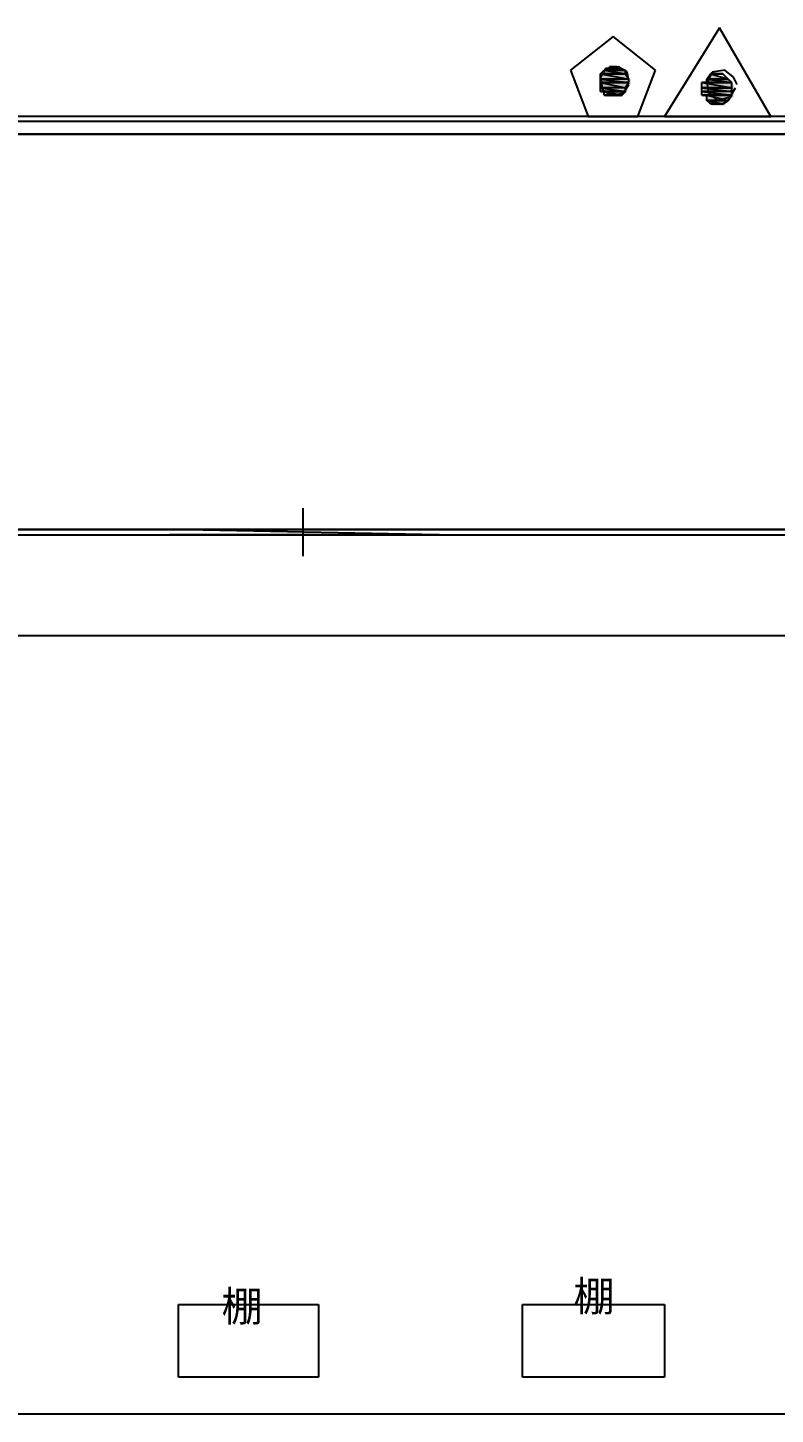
# Model space of a CAD drawing. Header units: millimetres. Extents: x 5 to 415, y 48 to 251.
# Drawn here: x 134.97 to 142.41, y 211.81 to 225.6 of the extents above; entities that cross this region are included whole.
import ezdxf

# ---------------------------------------------------------------- set-up
doc = ezdxf.new("R2010")
doc.units = ezdxf.units.MM
for name, color, linetype in [('H', 7, 'Continuous'), ('P', 7, 'Continuous'), ('T', 7, 'Continuous')]:
    doc.layers.add(name, color=color, linetype=linetype)

msp = doc.modelspace()

# ---------------------------------------------------------------- hatches: boundary and pattern name
at = {"layer": 'H', "linetype": 'Continuous'}
for points in [[(140.67, 225.125), (140.723, 225.178), (140.935, 225.178), (140.935, 225.125), (140.67, 225.125)], [(140.67, 225.09), (140.67, 225.125), (140.935, 225.125), (140.97, 225.09), (140.67, 225.09)], [(140.758, 225.178), (140.758, 225.213), (140.847, 225.213), (140.882, 225.178), (140.758, 225.178)], [(141.728, 225.09), (141.781, 225.125), (141.905, 225.125), (141.94, 225.09), (141.728, 225.09)], [(140.67, 225.037), (140.67, 225.09), (140.97, 225.09), (140.97, 225.037), (140.67, 225.037)], [(140.67, 225.002), (140.67, 225.037), (140.97, 225.037), (140.935, 225.002), (140.67, 225.002)], [(140.67, 224.966), (140.67, 225.002), (140.935, 225.002), (140.935, 224.966), (140.67, 224.966)], [(140.723, 224.913), (140.723, 224.966), (140.935, 224.966), (140.882, 224.913), (140.723, 224.913)], [(141.693, 225.002), (141.693, 225.037), (141.993, 225.037), (141.993, 225.002), (141.693, 225.002)], [(141.693, 224.966), (141.693, 225.002), (141.993, 225.002), (141.993, 224.966), (141.693, 224.966)], [(141.693, 224.913), (141.693, 224.966), (141.993, 224.966), (141.993, 224.913), (141.693, 224.913)], [(141.728, 225.037), (141.728, 225.09), (141.94, 225.09), (141.993, 225.037), (141.728, 225.037)], [(141.728, 224.878), (141.728, 224.913), (141.993, 224.913), (141.94, 224.878), (141.728, 224.878)], [(141.781, 224.825), (141.728, 224.878), (141.94, 224.878), (141.905, 224.825), (141.781, 224.825)]]:
    msp.add_hatch(color=256, dxfattribs=at).paths.add_polyline_path(points)

# ---------------------------------------------------------------- linework, layer by layer
at = {"layer": 'P'}
for points in [[(141.852, 225.601), (141.305, 224.719)], [(142.363, 224.719), (141.852, 225.601)], [(140.794, 225.513), (140.37, 225.178)], [(141.217, 225.178), (140.794, 225.513)], [(140.37, 225.178), (140.547, 224.719)], [(140.723, 225.196), (140.67, 225.108)], [(140.67, 225.143), (140.705, 225.178)], [(140.917, 225.143), (140.67, 225.143)], [(140.917, 225.143), (140.67, 225.143)], [(140.67, 225.143), (140.917, 225.143)], [(140.67, 225.143), (140.917, 225.143)], [(140.917, 225.143), (140.67, 225.143)], [(140.917, 225.143), (140.67, 225.143)], [(140.67, 225.143), (140.952, 225.09)], [(140.67, 225.143), (140.952, 225.09)], [(140.67, 225.09), (140.67, 225.143)], [(140.67, 225.108), (140.688, 224.984)], [(140.758, 225.178), (140.705, 225.178)], [(140.705, 225.178), (140.882, 225.178)], [(140.917, 225.178), (140.705, 225.178)], [(140.705, 225.178), (140.917, 225.178)], [(140.917, 225.178), (140.705, 225.178)], [(140.705, 225.178), (140.882, 225.178)], [(140.917, 225.178), (140.705, 225.178)], [(140.705, 225.178), (140.917, 225.143)], [(140.705, 225.178), (140.917, 225.143)], [(140.847, 225.213), (140.723, 225.196)], [(140.794, 225.213), (140.758, 225.213)], [(140.758, 225.213), (140.794, 225.213)], [(140.829, 225.213), (140.758, 225.213)], [(140.758, 225.213), (140.882, 225.178)], [(140.758, 225.213), (140.882, 225.178)], [(140.758, 225.178), (140.758, 225.213)], [(140.882, 225.178), (140.758, 225.178)], [(140.882, 225.178), (140.758, 225.178)], [(140.758, 225.178), (140.882, 225.178)], [(140.882, 225.178), (140.758, 225.178)], [(140.829, 225.213), (140.829, 225.213)], [(140.829, 225.213), (140.829, 225.213)], [(140.882, 225.178), (140.829, 225.213)], [(140.935, 225.16), (140.847, 225.213)], [(140.882, 225.178), (140.882, 225.178)], [(140.882, 225.178), (140.917, 225.178)], [(140.917, 225.143), (140.917, 225.178)], [(140.917, 225.143), (140.917, 225.143)], [(140.917, 225.143), (140.917, 225.143)], [(140.952, 225.09), (140.917, 225.143)], [(140.952, 225.072), (140.935, 225.16)], [(141.041, 224.719), (141.217, 225.178)], [(141.781, 225.16), (141.728, 225.055)], [(141.728, 225.09), (141.764, 225.143)], [(141.887, 225.143), (141.764, 225.143)], [(141.764, 225.143), (141.817, 225.143)], [(141.887, 225.143), (141.764, 225.143)], [(141.764, 225.143), (141.94, 225.09)], [(141.764, 225.143), (141.94, 225.09)], [(141.905, 225.178), (141.781, 225.16)], [(141.887, 225.143), (141.817, 225.143)], [(141.817, 225.143), (141.887, 225.143)], [(141.887, 225.143), (141.817, 225.143)], [(141.817, 225.143), (141.852, 225.143)], [(141.887, 225.143), (141.817, 225.143)], [(141.817, 225.143), (141.887, 225.143)], [(141.817, 225.143), (141.887, 225.143)], [(141.852, 225.143), (141.887, 225.143)], [(141.887, 225.143), (141.887, 225.143)], [(141.94, 225.09), (141.887, 225.143)], [(141.993, 225.108), (141.905, 225.178)], [(142.028, 225.037), (141.993, 225.108)], [(140.952, 225.09), (140.67, 225.09)], [(140.952, 225.09), (140.67, 225.09)], [(140.67, 225.09), (140.952, 225.055)], [(140.67, 225.09), (140.952, 225.055)], [(140.67, 225.055), (140.67, 225.09)], [(140.952, 225.055), (140.67, 225.055)], [(140.952, 225.055), (140.67, 225.055)], [(140.67, 225.055), (140.952, 225.055)], [(140.67, 225.055), (140.952, 225.055)], [(140.952, 225.055), (140.67, 225.055)], [(140.952, 225.055), (140.67, 225.055)], [(140.67, 225.055), (140.917, 225.002)], [(140.67, 225.055), (140.917, 225.002)], [(140.67, 225.002), (140.67, 225.055)], [(140.917, 225.002), (140.67, 225.002)], [(140.917, 225.002), (140.67, 225.002)], [(140.67, 225.002), (140.917, 224.966)], [(140.67, 225.002), (140.917, 224.966)], [(140.67, 224.966), (140.67, 225.002)], [(140.917, 224.966), (140.67, 224.966)], [(140.917, 224.966), (140.67, 224.966)], [(140.67, 224.966), (140.705, 224.966)], [(140.67, 224.966), (140.917, 224.966)], [(140.917, 224.966), (140.67, 224.966)], [(140.688, 224.984), (140.776, 224.931)], [(140.705, 224.966), (140.917, 224.966)], [(140.917, 224.966), (140.705, 224.966)], [(140.705, 224.966), (140.882, 224.931)], [(140.705, 224.966), (140.882, 224.931)], [(140.705, 224.931), (140.705, 224.966)], [(140.882, 224.931), (140.917, 224.966)], [(140.899, 224.949), (140.952, 225.037)], [(140.917, 225.002), (140.952, 225.055)], [(140.917, 224.966), (140.917, 225.002)], [(140.917, 224.966), (140.917, 224.966)], [(140.952, 225.055), (140.952, 225.09)], [(140.952, 225.055), (140.952, 225.055)], [(140.952, 225.055), (140.952, 225.055)], [(141.728, 225.055), (141.676, 225.055)], [(141.676, 225.055), (141.975, 225.055)], [(141.975, 225.055), (141.676, 225.055)], [(141.676, 225.055), (141.975, 225.002)], [(141.676, 225.055), (141.975, 225.002)], [(141.676, 225.002), (141.676, 225.055)], [(141.975, 225.002), (141.676, 225.002)], [(141.975, 225.002), (141.676, 225.002)], [(141.676, 225.002), (141.975, 225.002)], [(141.676, 225.002), (141.975, 225.002)], [(141.975, 225.002), (141.676, 225.002)], [(141.975, 225.002), (141.676, 225.002)], [(141.676, 225.002), (141.975, 224.966)], [(141.676, 225.002), (141.975, 224.966)], [(141.676, 224.966), (141.676, 225.002)], [(141.975, 224.966), (141.676, 224.966)], [(141.975, 224.966), (141.676, 224.966)], [(141.676, 224.966), (141.975, 224.931)], [(141.676, 224.966), (141.975, 224.931)], [(141.676, 224.931), (141.676, 224.966)], [(141.94, 225.09), (141.728, 225.09)], [(141.94, 225.09), (141.728, 225.09)], [(141.728, 225.09), (141.94, 225.09)], [(141.728, 225.09), (141.94, 225.09)], [(141.94, 225.09), (141.728, 225.09)], [(141.94, 225.09), (141.728, 225.09)], [(141.728, 225.09), (141.975, 225.055)], [(141.728, 225.09), (141.975, 225.055)], [(141.728, 225.055), (141.728, 225.09)], [(141.728, 225.055), (141.746, 224.949)], [(141.975, 225.055), (141.728, 225.055)], [(141.975, 225.055), (141.728, 225.055)], [(141.728, 225.055), (141.975, 225.055)], [(141.975, 225.055), (141.728, 225.055)], [(141.94, 225.09), (141.94, 225.09)], [(141.94, 225.09), (141.94, 225.09)], [(141.975, 225.055), (141.94, 225.09)], [(141.958, 224.913), (142.011, 225.002)], [(141.975, 225.055), (141.975, 225.055)], [(141.975, 225.002), (141.975, 225.055)], [(141.975, 225.002), (141.975, 225.002)], [(141.975, 225.002), (141.975, 225.002)], [(141.975, 224.966), (141.975, 225.002)], [(141.975, 224.931), (141.975, 224.966)], [(140.882, 224.931), (140.705, 224.931)], [(140.882, 224.931), (140.705, 224.931)], [(140.705, 224.931), (140.758, 224.931)], [(140.705, 224.931), (140.882, 224.931)], [(140.882, 224.931), (140.705, 224.931)], [(140.758, 224.931), (140.882, 224.931)], [(140.829, 224.931), (140.758, 224.931)], [(140.758, 224.931), (140.829, 224.931)], [(140.829, 224.931), (140.758, 224.931)], [(140.758, 224.931), (140.882, 224.931)], [(140.829, 224.931), (140.758, 224.931)], [(140.758, 224.931), (140.829, 224.931)], [(140.758, 224.931), (140.829, 224.931)], [(140.794, 224.931), (140.758, 224.931)], [(140.776, 224.931), (140.899, 224.949)], [(140.829, 224.931), (140.794, 224.931)], [(140.882, 224.931), (140.829, 224.931)], [(140.829, 224.931), (140.829, 224.931)], [(140.882, 224.931), (140.882, 224.931)], [(141.975, 224.931), (141.676, 224.931)], [(141.975, 224.931), (141.676, 224.931)], [(141.676, 224.931), (141.728, 224.931)], [(141.676, 224.931), (141.975, 224.931)], [(141.975, 224.931), (141.676, 224.931)], [(141.728, 224.931), (141.975, 224.931)], [(141.975, 224.931), (141.728, 224.931)], [(141.728, 224.931), (141.94, 224.878)], [(141.728, 224.931), (141.94, 224.878)], [(141.728, 224.878), (141.728, 224.931)], [(141.94, 224.878), (141.728, 224.878)], [(141.94, 224.878), (141.728, 224.878)], [(141.728, 224.878), (141.94, 224.878)], [(141.728, 224.878), (141.94, 224.878)], [(141.94, 224.878), (141.728, 224.878)], [(141.94, 224.878), (141.728, 224.878)], [(141.728, 224.878), (141.887, 224.843)], [(141.728, 224.878), (141.887, 224.843)], [(141.764, 224.843), (141.728, 224.878)], [(141.746, 224.949), (141.834, 224.878)], [(141.887, 224.843), (141.764, 224.843)], [(141.887, 224.843), (141.764, 224.843)], [(141.764, 224.843), (141.817, 224.843)], [(141.764, 224.843), (141.887, 224.843)], [(141.887, 224.843), (141.764, 224.843)], [(141.817, 224.843), (141.887, 224.843)], [(141.852, 224.843), (141.817, 224.843)], [(141.817, 224.843), (141.852, 224.843)], [(141.834, 224.878), (141.958, 224.913)], [(141.852, 224.843), (141.887, 224.843)], [(141.887, 224.843), (141.852, 224.843)], [(141.887, 224.843), (141.94, 224.878)], [(141.887, 224.843), (141.887, 224.843)], [(141.94, 224.878), (141.975, 224.931)], [(141.94, 224.878), (141.94, 224.878)], [(141.94, 224.878), (141.94, 224.878)], [(141.975, 224.931), (141.975, 224.931)], [(143.792, 224.719), (131.48, 224.719)], [(140.547, 224.719), (141.041, 224.719)], [(141.305, 224.719), (142.363, 224.719)], [(143.792, 224.667), (131.48, 224.667)], [(131.48, 224.543), (143.792, 224.543)], [(143.792, 224.543), (131.48, 224.543)], [(137.707, 220.821), (137.707, 220.345)], [(29.704, 220.61), (308.134, 220.61)], [(136.384, 220.61), (112.377, 220.61)], [(112.377, 220.557), (136.384, 220.557)], [(136.384, 220.61), (139.065, 220.61)], [(139.065, 220.61), (136.384, 220.61)], [(139.065, 220.557), (136.384, 220.61)], [(139.065, 220.557), (136.384, 220.557)], [(136.384, 220.557), (139.065, 220.557)], [(136.384, 220.557), (139.065, 220.557)], [(138.977, 220.61), (136.437, 220.61)], [(148.925, 220.61), (139.065, 220.61)], [(139.065, 220.557), (148.925, 220.557)], [(358.599, 219.551), (115.094, 219.551)], [(136.472, 212.178), (136.472, 212.901)], [(136.472, 212.901), (137.866, 212.901)], [(137.866, 212.901), (137.866, 212.178)], [(139.894, 212.178), (139.894, 212.901)], [(139.894, 212.901), (141.305, 212.901)], [(141.305, 212.901), (141.305, 212.178)], [(137.866, 212.178), (136.472, 212.178)], [(141.305, 212.178), (139.894, 212.178)], [(327.995, 211.808), (115.094, 211.808)]]:
    msp.add_lwpolyline(points, dxfattribs=at)

# ---------------------------------------------------------------- texts
at = {"layer": 'T', "char_height": 0.3, "attachment_point": 7}
for insert in [(140.4, 212.8), (136.9, 212.7)]:
    msp.add_mtext('{\\fArial|b0|i0|c0|p18;棚}', dxfattribs=dict(at, insert=insert))

doc.saveas('drawing.dxf')
